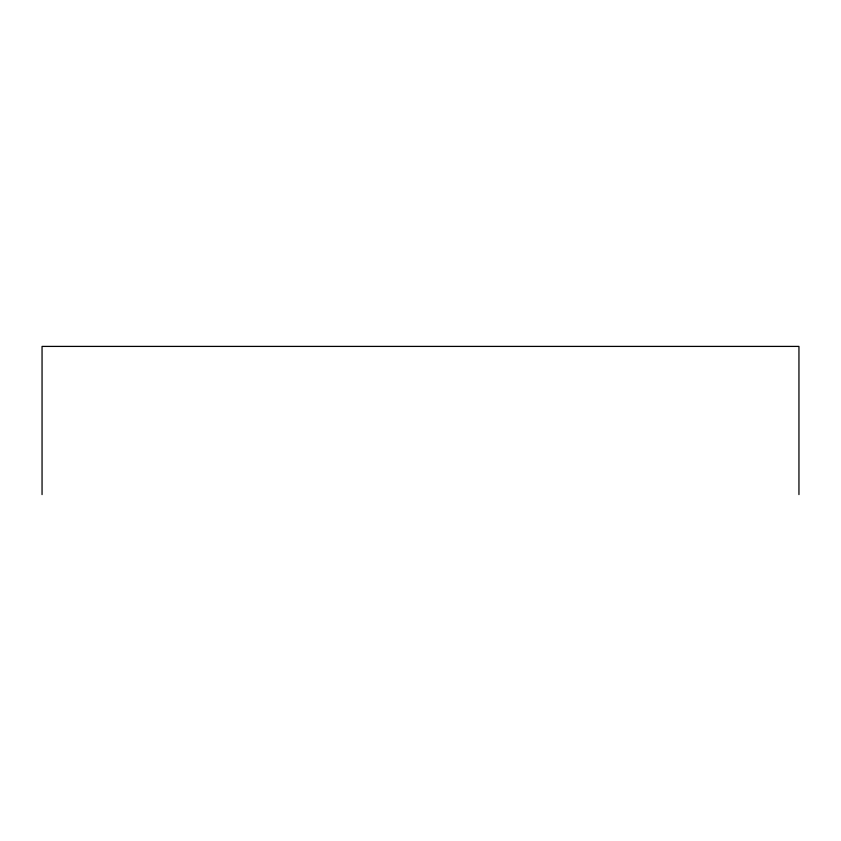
<?xml version="1.0" encoding="UTF-8"?>
<svg xmlns="http://www.w3.org/2000/svg" width="841" height="841" viewBox="0 0 841 841"><rect width="100%" height="100%" fill="white"/><g stroke="black" fill="none" stroke-linecap="round" stroke-linejoin="round"><path stroke-width="1.26" d="M798.95 494.592L798.95 346.408L42.05 346.408L42.05 494.592"/></g></svg>
